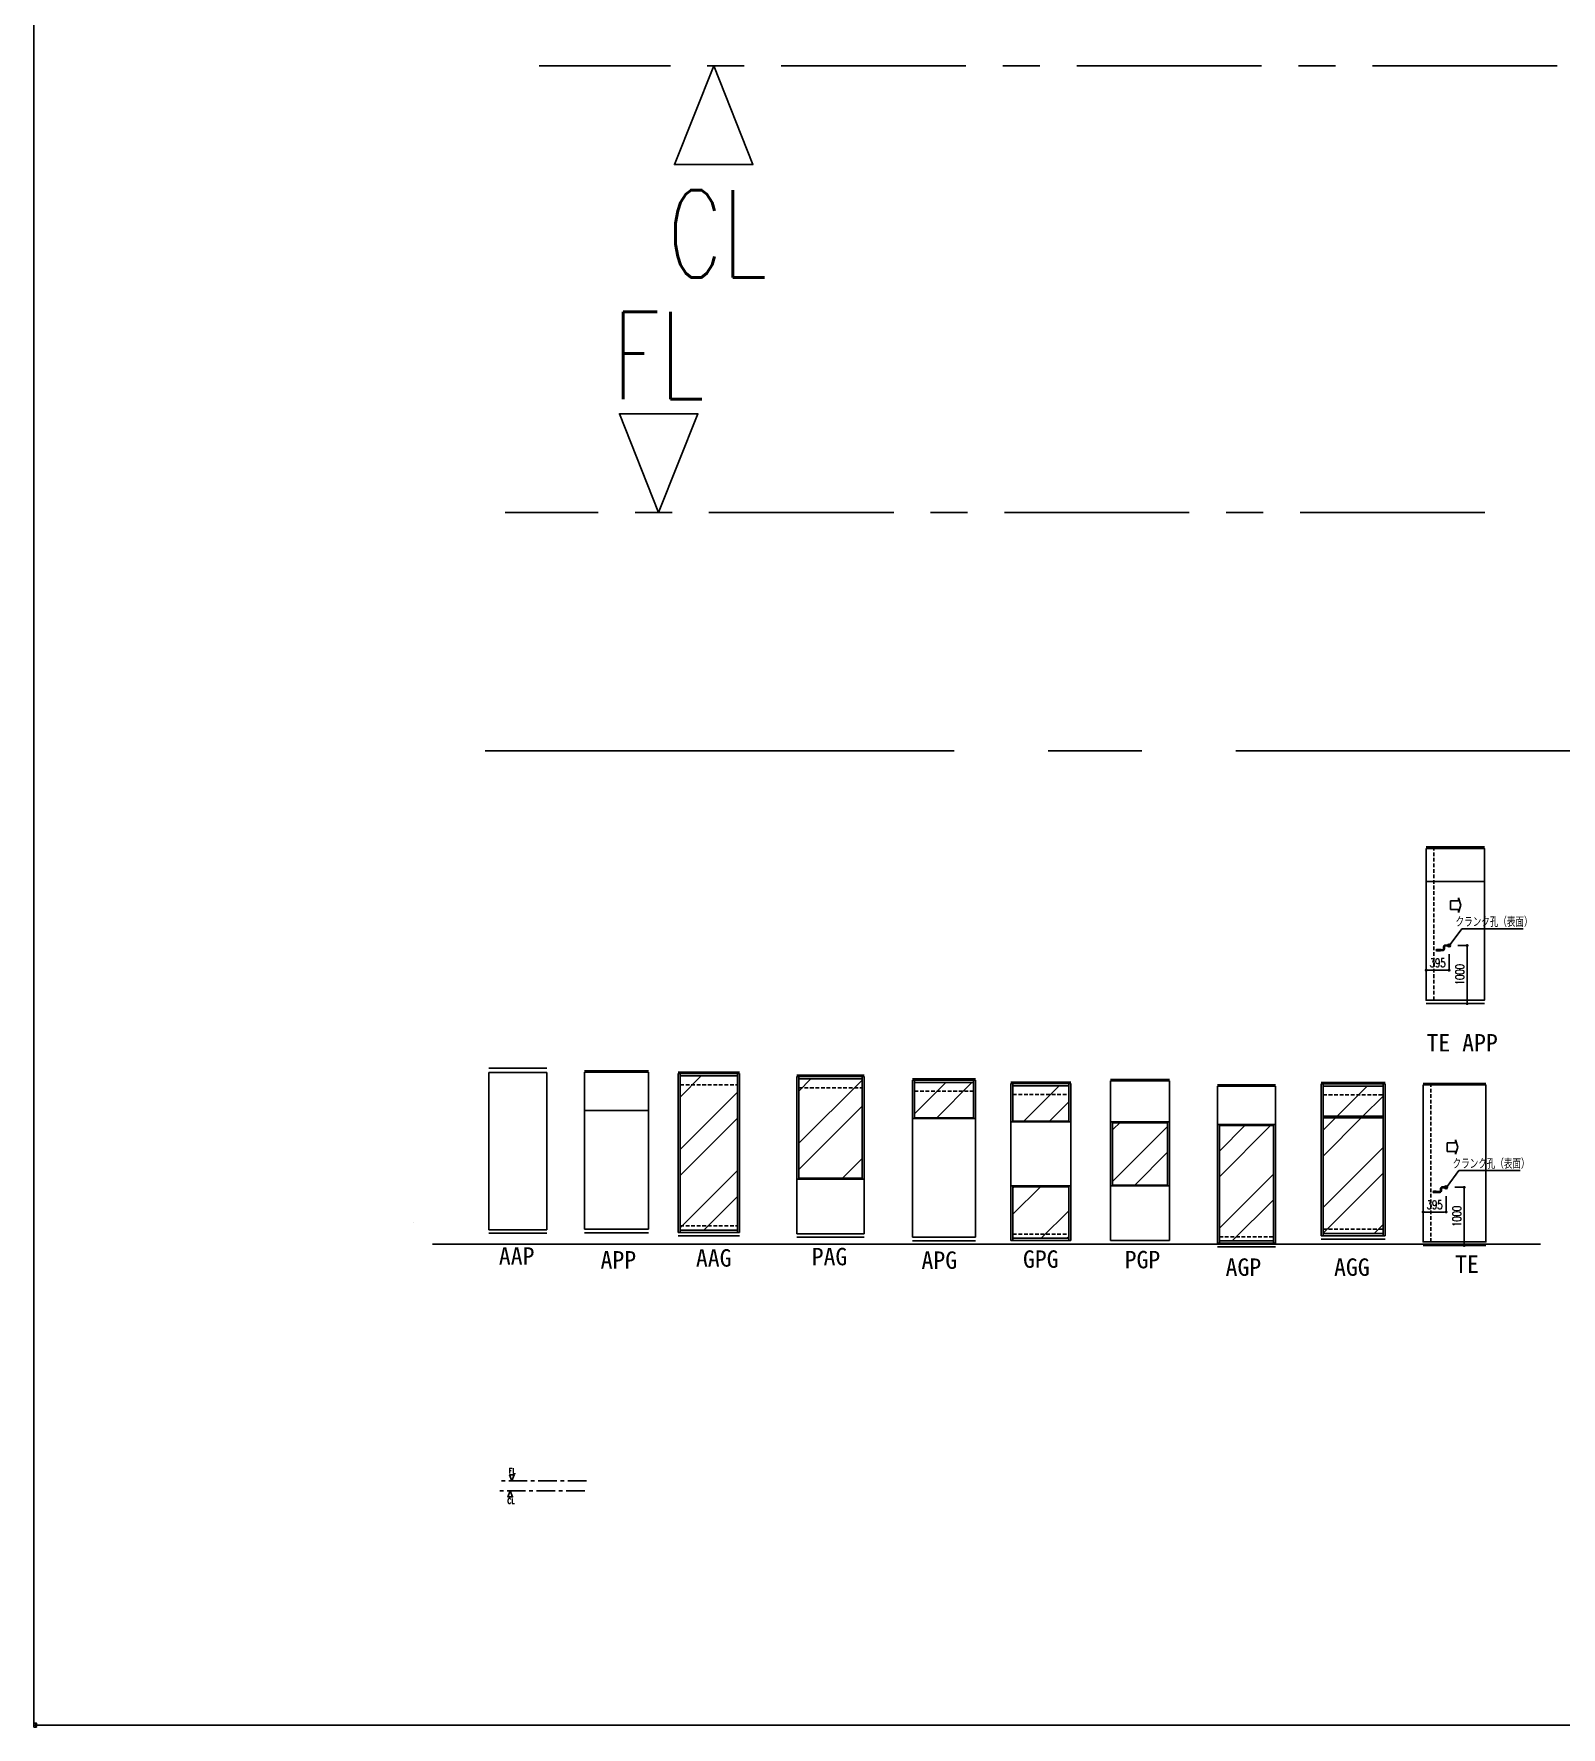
# Model space of a CAD drawing. Header units: inches. Extents: x 0 to 357596, y -35 to 212559.
# Drawn here: x 0 to 26247, y -35 to 29073 of the extents above; entities that cross this region are included whole.
import ezdxf
from ezdxf.enums import TextEntityAlignment as Align

# ---------------------------------------------------------------- set-up
doc = ezdxf.new("R2010")
doc.units = ezdxf.units.IN
doc.header["$LTSCALE"] = 10
doc.header["$MEASUREMENT"] = 0
doc.linetypes.add('CENTER', pattern=[50.8, 31.75, -6.35, 6.35, -6.35])
doc.linetypes.add('HIDDEN', pattern=[9.525, 6.35, -3.175])
for name, color, linetype in [('_P15_文字', 3, 'Continuous'), ('_P15_製品', 4, 'Continuous'), ('_P15_製品寸法', 9, 'Continuous'), ('_ハッチング', 5, 'Continuous'), ('_基準', 1, 'CENTER'), ('_製品芯線', 1, 'CENTER'), ('P15_文字', 3, 'Continuous')]:
    doc.layers.add(name, color=color, linetype=linetype)
doc.styles.add('OKAMURA', font='simplex8.shx', dxfattribs={"width": 0.7, "bigfont": 'BIGFONT.shx'})
doc.styles.add('OKAMURA-G', font='MS Gothic.ttf')
doc.dimstyles.new('OKAMURA-050', dxfattribs={"dimscale": 50, "dimtxt": 3, "dimasz": 1, "dimexe": 0, "dimexo": 3, "dimgap": 1, "dimtad": 1, "dimdec": 8, "dimdsep": 46, "dimtxsty": 'OKAMURA', "dimblk1": 'DOT', "dimblk2": 'DOT', "dimsah": 1, "dimcen": 0, "dimclrt": 3, "dimadec": 0, "dimazin": 0, "dimtfac": 1, "dimtdec": 8, "dimtix": 1, "dimtmove": 2, "dimatfit": 3, "dimfxl": 1, "dimtolj": 1, "dimarcsym": 0})
pattern_1 = [(45, (0, 0), (-662.9, 662.9), []), (45, (441.9, 0), (-662.9, 662.9), [])]

# ---------------------------------------------------------------- blocks, each defined once
blk = doc.blocks.new('*U2')
at = {"layer": '_P15_製品', "linetype": 'ByBlock'}
blk.add_lwpolyline([(0, 35), (0, -35), (43, -35), (43, -24.5), (35, -24.5), (35, -15.25), (43, -15.25), (43, 15.25), (35, 15.25), (35, 24.5), (43, 24.5), (43, 35)], close=True, dxfattribs=at)
blk = doc.blocks.new('*U217')
at = {"layer": '_P15_製品'}
for p, q in [((0, 2835), (1000, 2835)), ((0, 2760), (1000, 2760)), ((0, 60), (0, 2760)), ((1000, 60), (1000, 2760)), ((0, 60), (1000, 60)), ((0, 0), (1000, 0))]:
    blk.add_line(p, q, dxfattribs=at)
blk = doc.blocks.new('*U218')
at = {"layer": '_P15_製品'}
for p, q in [((0, 2785), (1100, 2785)), ((0, 2760), (1100, 2760)), ((0, 60), (0, 2760)), ((1100, 60), (1100, 2760)), ((0, 2100), (1100, 2100)), ((0, 60), (1100, 60)), ((0, 0), (1100, 0))]:
    blk.add_line(p, q, dxfattribs=at)
blk = doc.blocks.new('*U249')
at = {"layer": '_ハッチング'}
h = blk.add_hatch(dxfattribs=at)
h.set_pattern_fill('ANSI32', color=256, scale=100)
h.set_pattern_definition([(45, (35, 172), (-673.52, 673.52), []), (45, (484, 172), (-673.52, 673.52), [])])
h.paths.add_polyline_path([(35, 100), (1019, 100), (1019, 2601), (1019, 2751), (35, 2751)])
at = {"layer": '_P15_製品'}
for p, q in [((0, 2816), (1054, 2816)), ((0, 2791), (1054, 2791)), ((0, 60), (0, 2791)), ((35, 60), (35, 2791)), ((35, 2751), (1019, 2751)), ((1019, 60), (1019, 2791)), ((1054, 60), (1054, 2791)), ((0, 60), (1054, 60)), ((0, 0), (1054, 0)), ((35, 100), (1019, 100))]:
    blk.add_line(p, q, dxfattribs=at)
at = {"layer": '_P15_製品', "linetype": 'HIDDEN'}
for p, q in [((35, 2601), (1019, 2601)), ((35, 172), (1019, 172))]:
    blk.add_line(p, q, dxfattribs=at)
at = {"layer": '_P15_製品'}
blk.add_lwpolyline([(35, 100), (1019, 100), (1019, 2601), (1019, 2751), (35, 2751), (35, 100)], close=True, dxfattribs=at)
blk = doc.blocks.new('*U251')
at = {"layer": '_ハッチング'}
h = blk.add_hatch(dxfattribs=at)
h.set_pattern_fill('ANSI32', color=256, scale=100, style=0)
h.set_pattern_definition([(45, (4627618.9, 9429358.7), (-673.51921, 673.51921), []), (45, (4628067.9, 9429358.7), (-673.51921, 673.51921), [])])
h.paths.add_polyline_path([(1120, 2570), (1120, 2720), (35, 2720), (35, 2570)])
h.paths.add_polyline_path([(35, 2570), (35, 1015), (1120, 1015), (1120, 2570)])
at = {"layer": '_P15_製品'}
for p, q in [((0, 2785), (1155, 2785)), ((0, 2760), (1155, 2760)), ((0, 60), (0, 2760)), ((0, 2760), (1155, 2760)), ((35, 1000), (35, 2760)), ((35, 2720), (1120, 2720)), ((1120, 1000), (1120, 2760)), ((1155, 60), (1155, 2760)), ((0, 1000), (1155, 1000)), ((35, 1015), (1120, 1015)), ((0, 60), (1155, 60)), ((0, 0), (1155, 0))]:
    blk.add_line(p, q, dxfattribs=at)
at = {"layer": '_P15_製品', "linetype": 'HIDDEN'}
blk.add_line((35, 2570), (1120, 2570), dxfattribs=at)
blk = doc.blocks.new('*U250')
at = {"layer": '_ハッチング'}
h = blk.add_hatch(dxfattribs=at)
h.set_pattern_fill('ANSI32', color=256, scale=100, style=0)
h.set_pattern_definition([(45, (4917918.6, 9429913.15), (-673.51921, 673.51921), []), (45, (4918367.6, 9429913.15), (-673.51921, 673.51921), [])])
h.paths.add_polyline_path([(35, 2720), (35, 2570), (1046, 2570), (1046, 2720)])
h.paths.add_polyline_path([(1046, 2115), (1046, 2570), (35, 2570), (35, 2115)])
at = {"layer": '_P15_製品'}
for p, q in [((0, 2785), (1081, 2785)), ((0, 2760), (1081, 2760)), ((0, 60), (0, 2760)), ((0, 2760), (1081, 2760)), ((35, 2100), (35, 2760)), ((35, 2720), (1046, 2720)), ((1046, 2100), (1046, 2760)), ((1081, 60), (1081, 2760)), ((0, 2100), (1081, 2100)), ((35, 2115), (1046, 2115)), ((0, 60), (1081, 60)), ((0, 0), (1081, 0))]:
    blk.add_line(p, q, dxfattribs=at)
at = {"layer": '_P15_製品', "linetype": 'HIDDEN'}
blk.add_line((35, 2570), (1046, 2570), dxfattribs=at)
blk = doc.blocks.new('*U307')
at = {"layer": '_ハッチング'}
h = blk.add_hatch(dxfattribs=at)
h.set_pattern_fill('ANSI32', color=256, scale=100, style=0)
h.set_pattern_definition(pattern_1)
h.paths.add_polyline_path([(995, 2115), (995, 2720), (35, 2720), (35, 2115)])
h = blk.add_hatch(dxfattribs=at)
h.set_pattern_fill('ANSI32', color=256, scale=100, style=0)
h.set_pattern_definition([(45, (5185523.6, 9186714.1), (-673.51921, 673.51921), []), (45, (5185972.6, 9186714.1), (-673.51921, 673.51921), [])])
h.paths.add_polyline_path([(995, 100), (995, 172), (35, 172), (35, 100)])
h.paths.add_polyline_path([(995, 985), (35, 985), (35, 172), (995, 172)])
at = {"layer": '_P15_製品'}
for p, q in [((0, 2785), (1030, 2785)), ((0, 2760), (1030, 2760)), ((0, 60), (0, 2760)), ((0, 2760), (1030, 2760)), ((35, 2100), (35, 2760)), ((35, 2720), (995, 2720)), ((995, 2100), (995, 2760)), ((1030, 60), (1030, 2760)), ((0, 2100), (1030, 2100)), ((35, 2115), (995, 2115)), ((0, 1000), (1030, 1000)), ((35, 60), (35, 1000)), ((35, 985), (995, 985)), ((995, 60), (995, 1000)), ((0, 60), (1030, 60)), ((0, 0), (1030, 0)), ((35, 100), (995, 100))]:
    blk.add_line(p, q, dxfattribs=at)
at = {"layer": '_P15_製品', "linetype": 'HIDDEN'}
for p, q in [((35, 2570), (995, 2570)), ((35, 172), (995, 172))]:
    blk.add_line(p, q, dxfattribs=at)
blk = doc.blocks.new('*U252')
at = {"layer": '_ハッチング'}
h = blk.add_hatch(dxfattribs=at)
h.set_pattern_fill('ANSI32', color=256, scale=100, style=0)
h.set_pattern_definition([(45, (-87.6, 0), (-662.9, 662.9), []), (45, (354.35, 0), (-662.9, 662.9), [])])
h.paths.add_polyline_path([(35, 2100), (35, 1015), (977, 1015), (977, 2100)])
at = {"layer": '_P15_製品'}
for p, q in [((0, 2830), (1012, 2830)), ((0, 2805), (1012, 2805)), ((0, 60), (0, 2805)), ((1012, 60), (1012, 2805)), ((0, 2100), (1012, 2100)), ((35, 1000), (35, 2100)), ((35, 2085), (977, 2085)), ((977, 1000), (977, 2100)), ((0, 1000), (1012, 1000)), ((35, 1015), (977, 1015)), ((0, 60), (1012, 60)), ((0, 0), (1012, 0))]:
    blk.add_line(p, q, dxfattribs=at)
blk.add_lwpolyline([(35, 2100), (35, 1015), (977, 1015), (977, 2100)], close=True, dxfattribs=at)
blk = doc.blocks.new('*U253')
at = {"layer": '_ハッチング'}
h = blk.add_hatch(dxfattribs=at)
h.set_pattern_fill('ANSI32', color=256, scale=100, style=0)
h.set_pattern_definition([(45, (-100.35, 0), (-662.9, 662.9), []), (45, (341.6, 0), (-662.9, 662.9), [])])
h.paths.add_polyline_path([(35, 100), (965, 100), (965, 2085), (35, 2085)])
at = {"layer": '_P15_製品'}
for p, q in [((0, 2785), (1000, 2785)), ((0, 2760), (1000, 2760)), ((0, 60), (0, 2760)), ((0, 2760), (1000, 2760)), ((1000, 60), (1000, 2760)), ((0, 2100), (1000, 2100)), ((35, 60), (35, 2100)), ((35, 2085), (965, 2085)), ((965, 60), (965, 2100)), ((0, 60), (1000, 60)), ((0, 0), (1000, 0)), ((35, 100), (965, 100))]:
    blk.add_line(p, q, dxfattribs=at)
at = {"layer": '_P15_製品', "linetype": 'HIDDEN'}
blk.add_line((35, 172), (965, 172), dxfattribs=at)
blk = doc.blocks.new('_DOT')
at = {"color": 0, "linetype": 'ByBlock'}
blk.add_line((-0.5, 0), (-1, 0), dxfattribs=at)
at = {"color": 0, "linetype": 'ByBlock', "const_width": 0.5}
blk.add_lwpolyline([(-0.25, 0, 1), (0.25, 0, 1)], format="xyb", close=True, dxfattribs=at)
blk = doc.blocks.new('*D215')
at = {"layer": '_P15_製品寸法', "color": 0, "lineweight": -2, "transparency": 16777216}
for p, q in [((545, 1000), (705, 1000)), ((705, 950), (705, 50)), ((545, 0), (705, 0))]:
    blk.add_line(p, q, dxfattribs=at)
at = {"layer": 'Defpoints', "color": 0, "transparency": 16777216}
for p in [(395, 1000), (395, 0), (705, 0)]:
    blk.add_point(p, dxfattribs=at)
at = {"layer": '_P15_製品寸法', "color": 0, "lineweight": -2, "transparency": 16777216, "xscale": 50, "yscale": 50, "zscale": 50}
for p, rotation in [((705, 1000), 90), ((705, 0), 270)]:
    blk.add_blockref('_DOT', p, dxfattribs=dict(at, rotation=rotation))
at = {"layer": '_P15_製品寸法', "color": 3, "transparency": 16777216, "insert": (580, 500), "char_height": 150, "attachment_point": 5, "rotation": 90, "style": 'OKAMURA'}
blk.add_mtext('\\A1;1000', dxfattribs=at)
blk = doc.blocks.new('*D216')
at = {"layer": '_P15_製品寸法', "color": 0, "lineweight": -2, "transparency": 16777216}
for p, q in [((0, 850), (0, 575)), ((395, 850), (395, 575)), ((345, 575), (50, 575))]:
    blk.add_line(p, q, dxfattribs=at)
at = {"layer": 'Defpoints', "color": 0, "transparency": 16777216}
for p in [(0, 1000), (395, 1000), (0, 575)]:
    blk.add_point(p, dxfattribs=at)
at = {"layer": '_P15_製品寸法', "color": 0, "lineweight": -2, "transparency": 16777216, "xscale": 50, "yscale": 50, "zscale": 50, "rotation": 180}
blk.add_blockref('_DOT', (0, 575), dxfattribs=at)
at = {"layer": '_P15_製品寸法', "color": 0, "lineweight": -2, "transparency": 16777216, "xscale": 50, "yscale": 50, "zscale": 50}
blk.add_blockref('_DOT', (395, 575), dxfattribs=at)
at = {"layer": '_P15_製品寸法', "color": 3, "transparency": 16777216, "insert": (198, 700), "char_height": 150, "attachment_point": 5, "style": 'OKAMURA'}
blk.add_mtext('\\A1;395', dxfattribs=at)
blk = doc.blocks.new('TAY_QUAY_BASE_FV_1')
at = {"layer": '_P15_製品'}
blk.add_circle((0, 0), 25, dxfattribs=at)
at = {"layer": '_P15_製品寸法', "color": 4, "linetype": 'ByBlock'}
for p, q in [((-13, 7), (-13, 9)), ((-8, 7), (-8, 9)), ((-171, -91), (-171, -69)), ((-8, -7), (-8, -9))]:
    blk.add_line(p, q, dxfattribs=at)
for points in [[(-1, -7), (-1, 7), (0, 6), (0, -6), (-1, -7), (-67, -7, 0.414214), (-81, -21), (-81, -59, -0.414214), (-109, -87), (-135, -87), (-135, -73), (-136, -74)], [(-1, 7), (-67, 7, 0.414214), (-95, -21), (-95, -59, -0.414214), (-109, -73), (-135, -73)]]:
    blk.add_lwpolyline(points, format="xyb", dxfattribs=at)
for points in [[(-8, 9), (-9, 10), (-12, 10), (-13, 9)], [(-171, -91), (-146, -90), (-146, -70), (-171, -69), (-218, -69), (-218, -91)], [(-123, -85), (-123, -75), (-122, -76), (-122, -84)]]:
    blk.add_lwpolyline(points, close=True, dxfattribs=at)
for points in [[(-146, -88), (-136, -88), (-136, -71), (-146, -71)], [(-146, -71), (-146, -88)], [(-136, -75), (-119, -75), (-116, -80), (-119, -85), (-136, -85)], [(-119, -76), (-136, -76)], [(-119, -84), (-136, -84)], [(-135, -87), (-136, -86)], [(-119, -75), (-119, -85)], [(-13, -9), (-8, -9), (-9, -10), (-12, -10), (-13, -9), (-13, -7)]]:
    blk.add_lwpolyline(points, dxfattribs=at)
for radius in [1.5, 1]:
    blk.add_circle((-13, 0), radius, dxfattribs=at)
blk.add_arc((-199, -80), 22, 149.9996, 209.9994, dxfattribs=at)
blk = doc.blocks.new('P15_FL_TEXT')
at = {"layer": '_基準'}
blk.add_line((0, 0), (-1479, 0), dxfattribs=at)
at = {"layer": 'P15_文字'}
blk.add_lwpolyline([(-1279, 0), (-1319, 102), (-1238, 102)], close=True, dxfattribs=at)
at = {"layer": 'P15_文字', "lineweight": 13, "style": 'OKAMURA', "width": 0.7}
blk.add_text('FL', height=90, dxfattribs=at).set_placement((-1275, 128), align=Align.CENTER)
blk = doc.blocks.new('P15_CL_TEXT')
at = {"layer": '_基準'}
blk.add_line((0, 0), (-1479, 0), dxfattribs=at)
at = {"layer": 'P15_文字'}
blk.add_lwpolyline([(-1279, 0), (-1319, -102), (-1238, -102)], close=True, dxfattribs=at)
at = {"layer": 'P15_文字', "lineweight": 13, "style": 'OKAMURA', "width": 0.7}
blk.add_text('CL', height=90, dxfattribs=at).set_placement((-1266, -218), align=Align.CENTER)
blk = doc.blocks.new('LINE_FLOOR')
at = {"layer": '_P15_文字'}
blk.add_lwpolyline([(-1420, 0), (-1487.4, 170), (-1352.6, 170)], close=True, dxfattribs=at)
at = {"layer": '_P15_製品寸法', "color": 1, "linetype": 'CENTER'}
blk.add_line((0, 0), (-1683.7, 0), dxfattribs=at)
at = {"layer": '_P15_文字', "lineweight": 13, "style": 'OKAMURA', "width": 0.7}
blk.add_text('FL', height=150, dxfattribs=at).set_placement((-1420, 270), align=Align.MIDDLE)
blk = doc.blocks.new('LINE_CEILING')
at = {"layer": '_P15_文字'}
blk.add_lwpolyline([(-1449.6, 0), (-1517, -170), (-1382.2, -170)], close=True, dxfattribs=at)
at = {"layer": '_基準'}
blk.add_line((0, 0), (-1749.6, 0), dxfattribs=at)
at = {"layer": '_P15_文字', "lineweight": 13, "style": 'OKAMURA', "width": 0.7}
blk.add_text('CL', height=150, dxfattribs=at).set_placement((-1528.9, -363.8))
blk = doc.blocks.new('P_LINE')
at = {"layer": '_製品芯線'}
blk.add_line((0, 0), (1418.6, 0), dxfattribs=at)
blk = doc.blocks.new('*U263')
at = {"layer": '_ハッチング'}
h = blk.add_hatch(dxfattribs=at)
h.set_pattern_fill('ANSI32', color=256, scale=100, style=0)
h.set_pattern_definition(pattern_1)
h.paths.add_polyline_path([(35, 2630), (1065, 2630), (1065, 2115), (35, 2115)])
h = blk.add_hatch(dxfattribs=at)
h.set_pattern_fill('ANSI32', color=256, scale=100, style=0)
h.set_pattern_definition(pattern_1)
h.paths.add_polyline_path([(35, 2085), (1065, 2085), (1065, 100), (35, 100)])
at = {"layer": '_P15_製品'}
for p, q in [((0, 2695), (1100, 2695)), ((0, 2670), (1100, 2670)), ((0, 60), (0, 2670)), ((35, 60), (35, 2670)), ((35, 2630), (1065, 2630)), ((1065, 60), (1065, 2670)), ((1100, 60), (1100, 2670)), ((35, 2115), (1065, 2115)), ((35, 2085), (1065, 2085)), ((0, 60), (1100, 60)), ((0, 0), (1100, 0)), ((35, 100), (1065, 100))]:
    blk.add_line(p, q, dxfattribs=at)
at = {"layer": '_P15_製品', "linetype": 'HIDDEN'}
for p, q in [((35, 2480), (1065, 2480)), ((35, 172), (1065, 172))]:
    blk.add_line(p, q, dxfattribs=at)
at = {"layer": '_P15_製品'}
for points in [[(35, 2630), (1065, 2630), (1065, 2115), (35, 2115)], [(35, 2085), (1065, 2085), (1065, 100), (35, 100)]]:
    blk.add_lwpolyline(points, close=True, dxfattribs=at)
blk = doc.blocks.new('*D210')
at = {"layer": '_P15_製品寸法', "color": 0, "lineweight": -2, "transparency": 16777216}
for p, q in [((545, 1000), (705, 1000)), ((705, 950), (705, 50)), ((545, 0), (705, 0))]:
    blk.add_line(p, q, dxfattribs=at)
at = {"layer": 'Defpoints', "color": 0, "transparency": 16777216}
for p in [(395, 1000), (395, 0), (705, 0)]:
    blk.add_point(p, dxfattribs=at)
at = {"layer": '_P15_製品寸法', "color": 0, "lineweight": -2, "transparency": 16777216, "xscale": 50, "yscale": 50, "zscale": 50}
for p, rotation in [((705, 1000), 90), ((705, 0), 270)]:
    blk.add_blockref('_DOT', p, dxfattribs=dict(at, rotation=rotation))
at = {"layer": '_P15_製品寸法', "color": 3, "transparency": 16777216, "insert": (580, 500), "char_height": 150, "attachment_point": 5, "rotation": 90, "style": 'OKAMURA'}
blk.add_mtext('\\A1;1000', dxfattribs=at)
blk = doc.blocks.new('*D211')
at = {"layer": '_P15_製品寸法', "color": 0, "lineweight": -2, "transparency": 16777216}
for p, q in [((0, 850), (0, 575)), ((395, 850), (395, 575)), ((345, 575), (50, 575))]:
    blk.add_line(p, q, dxfattribs=at)
at = {"layer": 'Defpoints', "color": 0, "transparency": 16777216}
for p in [(0, 1000), (395, 1000), (0, 575)]:
    blk.add_point(p, dxfattribs=at)
at = {"layer": '_P15_製品寸法', "color": 0, "lineweight": -2, "transparency": 16777216, "xscale": 50, "yscale": 50, "zscale": 50, "rotation": 180}
blk.add_blockref('_DOT', (0, 575), dxfattribs=at)
at = {"layer": '_P15_製品寸法', "color": 0, "lineweight": -2, "transparency": 16777216, "xscale": 50, "yscale": 50, "zscale": 50}
blk.add_blockref('_DOT', (395, 575), dxfattribs=at)
at = {"layer": '_P15_製品寸法', "color": 3, "transparency": 16777216, "insert": (198, 700), "char_height": 150, "attachment_point": 5, "style": 'OKAMURA'}
blk.add_mtext('\\A1;395', dxfattribs=at)
blk = doc.blocks.new('*U230')
at = {"layer": '_P15_製品'}
blk.add_line((0, 2700), (8, 2700), dxfattribs=at)
blk = doc.blocks.new('*U214')
at = {"layer": '_P15_製品'}
for p, q in [((0, 2785), (1080, 2785)), ((415.71683217, 1617.27089094), (415.71683217, 1767.27089094)), ((415.71683217, 1767.27089094), (557.41956612, 1767.27089094)), ((557.41956612, 1817.27089094), (596.41956612, 1692.27089094)), ((557.41956612, 1767.27089094), (557.41956612, 1817.27089094)), ((557.41956612, 1767.27089094), (557.41956612, 1817.27089094)), ((415.71683217, 1617.27089094), (557.41956612, 1617.27089094)), ((596.41956612, 1692.27089094), (557.41956612, 1567.27089094)), ((557.41956612, 1617.27089094), (557.41956612, 1567.27089094)), ((0, 0), (1080, 0))]:
    blk.add_line(p, q, dxfattribs=at)
at = {"layer": '_P15_製品', "linetype": 'HIDDEN'}
blk.add_line((133.8, 60), (133.8, 2760), dxfattribs=at)
at = {"layer": '_P15_製品'}
blk.add_lwpolyline([(0, 2760), (1080, 2760), (1080, 60), (0, 60)], close=True, dxfattribs=at)
blk.add_blockref('TAY_QUAY_BASE_FV_1', (395, 1000))
at = {"layer": '_P15_文字', "style": 'OKAMURA', "width": 0.7}
blk.add_text('クランク孔（表面）', height=150, dxfattribs=at).set_placement((1167.19649002, 1396.29688141), align=Align.MIDDLE_CENTER)
at = {"layer": '_P15_製品寸法'}
dim = blk.add_linear_dim(base=(0, 575.2753273813), p1=(395, 1000.0000000019), p2=(0, 1000.0000000019), dimstyle='OKAMURA-050', dxfattribs=at)
dim.commit()
dim.dimension.update_dxf_attribs({"geometry": '*D216', "text_midpoint": (197.5, 700.2753273813)})
dim = blk.add_linear_dim(base=(704.8120696159, 0), p1=(395, 1000.0000000019), p2=(395, 0), angle=90, dimstyle='OKAMURA-050', dxfattribs=at)
dim.commit()
dim.dimension.update_dxf_attribs({"geometry": '*D215', "text_midpoint": (579.8120696159, 500.0000000009)})
blk.add_leader([(414.81764218, 1016.45893967), (611.76650678, 1286.13095785), (1666.81392915, 1286.13095785)], dimstyle='OKAMURA-050', override={"dimgap": 1, "dimtad": 0, "dimarcsym": 1}, dxfattribs=at)
blk = doc.blocks.new('*U209')
at = {"layer": '_P15_製品'}
for p, q in [((0, 2695), (1000, 2695)), ((0, 2100), (1000, 2100)), ((415.71683217, 1617.27089094), (415.71683217, 1767.27089094)), ((415.71683217, 1767.27089094), (557.41956612, 1767.27089094)), ((557.41956612, 1817.27089094), (596.41956612, 1692.27089094)), ((557.41956612, 1767.27089094), (557.41956612, 1817.27089094)), ((557.41956612, 1767.27089094), (557.41956612, 1817.27089094)), ((415.71683217, 1617.27089094), (557.41956612, 1617.27089094)), ((596.41956612, 1692.27089094), (557.41956612, 1567.27089094)), ((557.41956612, 1617.27089094), (557.41956612, 1567.27089094)), ((0, 0), (1000, 0))]:
    blk.add_line(p, q, dxfattribs=at)
at = {"layer": '_P15_製品', "linetype": 'HIDDEN'}
blk.add_line((133.8, 60), (133.8, 2670), dxfattribs=at)
at = {"layer": '_P15_製品'}
blk.add_lwpolyline([(0, 2670), (1000, 2670), (1000, 60), (0, 60)], close=True, dxfattribs=at)
blk.add_blockref('TAY_QUAY_BASE_FV_1', (395, 1000))
at = {"layer": '_P15_文字', "style": 'OKAMURA', "width": 0.7}
blk.add_text('クランク孔（表面）', height=150, dxfattribs=at).set_placement((1167.19649002, 1396.29688141), align=Align.MIDDLE_CENTER)
at = {"layer": '_P15_製品寸法'}
dim = blk.add_linear_dim(base=(0, 575.2753273813), p1=(395, 1000.0000000019), p2=(0, 1000.0000000019), dimstyle='OKAMURA-050', dxfattribs=at)
dim.commit()
dim.dimension.update_dxf_attribs({"geometry": '*D211', "text_midpoint": (197.5, 700.2753273813)})
dim = blk.add_linear_dim(base=(704.8120696159, 0), p1=(395, 1000.0000000019), p2=(395, 0), angle=90, dimstyle='OKAMURA-050', dxfattribs=at)
dim.commit()
dim.dimension.update_dxf_attribs({"geometry": '*D210', "text_midpoint": (579.8120696159, 500.0000000009)})
blk.add_leader([(414.81764218, 1016.45893967), (611.76650678, 1286.13095785), (1666.81392915, 1286.13095785)], dimstyle='OKAMURA-050', override={"dimgap": 1, "dimtad": 0, "dimarcsym": 1}, dxfattribs=at)

msp = doc.modelspace()

# ---------------------------------------------------------------- linework, layer by layer
msp.add_lwpolyline([(0, 0), (357596, 0), (357596, 212559), (0, 212559)], close=True)
at = {"layer": '_P15_製品'}
msp.add_line((6851, 8269), (25895, 8269), dxfattribs=at)

# ---------------------------------------------------------------- block references
at = {"xscale": 10, "yscale": 10}
for name, p in [('LINE_CEILING', (26179, 28526)), ('LINE_FLOOR', (24937, 20844))]:
    msp.add_blockref(name, p, dxfattribs=at)
at = {"xscale": 25.4, "yscale": 25.4, "zscale": 25.4}
msp.add_blockref('P_LINE', (7754, 16749), dxfattribs=at)
for name, p in [('*U249', (11072, 8408)), ('*U251', (13113, 8387)), ('*U250', (15100, 8327)), ('*U252', (18505, 8269)), ('*U307', (16791, 8269)), ('*U253', (20340, 8222)), ('*U214', (23876, 8245)), ('P15_FL_TEXT', (9495, 4199)), ('P15_CL_TEXT', (9466, 4025))]:
    msp.add_blockref(name, p)
at = {"layer": '_P15_製品'}
for name, p in [('*U209', (23928, 12402)), ('*U263', (22122, 8352)), ('*U2', (0, 0))]:
    msp.add_blockref(name, p, dxfattribs=at)
at = {"layer": '_P15_製品', "xscale": 0.03937007874015748, "yscale": 0.03937007874015748, "zscale": 0.03937007874015748}
msp.add_blockref('*U230', (6532, 8540), dxfattribs=at)
at = {"layer": '_P15_製品寸法'}
for name, p in [('*U217', (7817, 8456)), ('*U218', (9464, 8465))]:
    msp.add_blockref(name, p, dxfattribs=at)

# ---------------------------------------------------------------- texts
at = {"layer": '_P15_文字', "style": 'OKAMURA-G'}
for s, p in [('TE APP', (24547, 11730)), ('AAP', (8297, 8064)), ('AAG', (11684, 8031)), ('PAG', (13674, 8054)), ('GPG', (17305, 8011)), ('PGP', (19052, 8002)), ('APP', (10045, 7999)), ('APG', (15561, 7993)), ('AGP', (20787, 7873)), ('AGG', (22651, 7873)), ('TE', (24629, 7924))]:
    msp.add_text(s, height=300, dxfattribs=at).set_placement(p, align=Align.MIDDLE)

doc.saveas('drawing.dxf')
